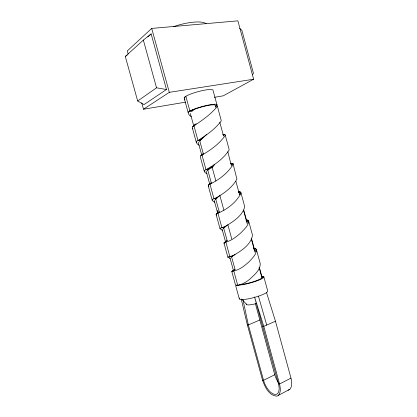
<?xml version="1.0" encoding="UTF-8"?>
<svg xmlns="http://www.w3.org/2000/svg" width="417" height="417" viewBox="0 0 417 417"><rect width="100%" height="100%" fill="white"/><g stroke="black" fill="none" stroke-linecap="round" stroke-linejoin="round"><path stroke-width="0.63" d="M231.399 165.794L227.823 151.705M222.652 134.571L225.133 134.78L225.086 135.661C218.946 144.386 209.787 150.678 200.598 155.864L200.337 156.985L204.294 171.397L205.096 172.57L206.921 173.8M215.532 106.215A14.944 2.174 -15.3 0 0 205.602 105.678A14.944 2.174 -15.3 0 0 188.15 112.616L184.423 99.058L184.585 97.552L185.852 96.291L189.886 111.005L191.747 111.636L193.467 109.77A13.073 1.903 -15.3 0 1 207.385 105.595A13.073 1.903 -15.3 0 1 215.188 105.365L215.698 107.242M215.459 106.314L217.252 105.85L217.153 106.543C210.47 114.863 201.364 120.873 192.607 126.768L192.399 128.082L196.371 142.551L197.231 143.912L199.107 145.325M196.371 142.551L196.605 141.332C205.581 135.78 214.713 129.651 221.125 121.118L221.198 120.331L217.252 105.85M200.165 139.158L199.779 140.92L203.287 153.696L202.021 155.103M204.294 171.397L204.58 170.365C213.978 165.559 223.168 159.08 229.042 150.172L229.063 149.203L225.133 134.78M214.708 202.162L212.936 201.109L212.185 200.129L208.245 185.773L208.557 184.84L209.959 184.121L211.273 182.808L207.781 170.084L208.219 168.531M222.464 230.413L220.04 228.74L216.115 214.447L216.48 213.707L217.929 213.16L219.227 211.8L215.751 199.128L216.246 197.778C224.278 193.201 232.431 187.374 236.929 179.107L232.988 163.594L231.002 163.167M212.185 200.129L212.524 199.29L216.246 197.778M230.184 258.55L227.87 257.242L223.96 243.007L224.372 242.449L225.868 242.079L227.15 240.677L223.689 228.057L224.237 226.905C231.951 222.605 242.934 215.761 244.701 206.592L240.807 192.289L239.9 191.742L238.201 191.596M206.514 134.482L199.779 140.92L197.939 140.341L193.921 125.689L196.193 123.614M220.04 228.74L220.431 228.094L224.237 226.905M261.256 276.163L263.82 276.742L263.711 277.388A14.762 2.294 -15.3 0 1 248.871 283.336A14.762 2.294 -15.3 0 1 235.407 284.681L231.774 271.451L233.775 270.883L235.042 269.434L231.591 256.867L232.191 255.918C240.129 251.962 251.399 244.57 252.478 235.115L248.595 220.869L247.641 220.145L246.499 220.004M241.208 298.953L247.354 324.838L262.528 380.106C264.79 386.726 268.856 395.629 276.799 396.15L278.509 395.28C281.173 392.147 280.36 387.674 279.536 384L263.773 326.355L254.563 297.013L278.431 383.744A13.417 6.391 64.5 0 1 274.355 394.326A13.417 6.391 64.5 0 1 263.549 380.335L248.339 324.926L243.002 299.912M278.509 395.28L289.841 389.322C292.541 386.246 291.806 381.779 290.983 378.12L275.475 321.22L266.531 292.588M200.598 155.864L203.287 153.696L201.953 154.968L205.962 169.557L207.781 170.084L212.17 167.42L214.312 164.637M193.472 126.726L195.265 124.464L192.607 126.768M215.891 180.988L212.17 167.42L214.703 164.225M252.243 74.836L253.473 73.402L241.881 30.363L239.619 28.346M202.99 137.36L199.779 140.92L200.676 140.06M227.87 257.242L228.308 256.778L232.191 255.918M207.781 170.084L211.07 166.852L212.17 167.42M209.975 184.079L211.273 182.808L208.557 184.84M230.565 163.282L232.988 163.594L232.988 164.652C227.677 173.258 219.024 179.826 209.959 184.121L213.947 198.654L215.751 199.128L216.647 198.252M214.322 97.323L223.257 95.821L253.63 79.24L237.893 20.85L151.699 28.424L127.315 50.879L128.186 54.017M125.298 56.467L143.354 40.095L151.142 33.933L166.472 89.525L143.985 104.604L137.678 101.008L125.298 56.467L127.268 55.044M147.811 36.941L151.142 33.933M238.342 191.81L240.807 192.289L240.859 193.535C236.074 202.48 227.255 209.381 217.929 213.16L221.901 227.635L223.689 228.057L224.617 227.218M223.345 135.452L224.325 134.602L223.262 134.941M215.751 199.128L219.118 196.219L219.78 195.182L223.893 210.204M246.093 220.218L248.595 220.869C248.777 225.79 244.044 229.277 241.078 232.655C236.59 236.559 231.774 240.64 225.868 242.079L229.824 256.497L231.591 256.867L232.514 256.095M231.409 164.856L232.988 163.594M223.689 228.057L227.135 225.467M239.269 194.65L240.859 193.535L238.68 192.492M137.678 101.008L156.542 87.805L166.472 89.525M216.48 213.707L219.227 211.8L216.115 214.447L216.689 215.146M141.775 102.952L143.516 109.228L169.312 92.329L253.63 79.24M231.591 256.867L235.12 254.594M224.372 242.449L227.15 240.677L223.96 243.007L224.492 243.554M232.238 271.081L235.042 269.434L231.774 271.451L232.264 271.853M290.983 378.12L279.536 384L278.431 383.744M288.09 390.208L289.841 389.322M255.298 303.3L274.756 374.732L263.549 380.335L262.528 380.106M191.492 110.719L193.467 109.77L189.886 111.005L188.599 112.173L188.416 113.586L189.328 115.144L191.257 116.739M275.475 321.22L263.773 326.355L262.705 326.256M259.786 320.011L248.339 324.926L247.354 324.838M261.381 276.294L263.82 276.742L267.667 290.878A14.746 2.653 -15.3 0 1 258.441 296.19L254.719 297.331A14.746 2.653 -15.3 0 1 239.556 298.046M239.295 298.833L235.668 285.629C240.859 285.072 245.738 282.617 249.762 279.202C254.146 275.001 260.547 270.206 260.218 263.528L256.351 249.335L255.35 248.433L253.625 248.167M143.516 109.228L185.617 102.149M238.216 191.924L239.9 191.742M246.494 220.15L247.641 220.145M261.803 276.315L262.965 276.367M253.588 248.282L255.35 248.433M254.125 248.621L256.351 249.335C256.815 254.453 252.113 258.295 249.043 261.798C244.623 265.707 239.765 269.851 233.775 270.883L237.716 285.238M261.928 276.779L263.711 277.388L261.939 277.805L259.093 267.365M246.452 221.015L248.699 222.297L247.104 223.387L243.528 210.267M253.943 249.251L256.502 250.945L254.907 252.009L251.347 238.946M241.912 299.265L246.556 304.4M208.245 185.773L208.854 186.623M192.399 128.082L192.862 128.848M184.423 99.058L184.919 99.929M258.441 296.19L266.729 325.057M151.699 28.424L169.312 92.329M143.354 40.095L156.542 87.805M227.838 224.601L231.784 238.998M217.366 210.486L217.882 212.368M190.298 113.382L193.743 125.924M198.216 142.228L201.833 155.4M206.128 171.048L209.735 184.184M214.197 200.436L217.799 213.561M222.089 229.183L225.691 242.308M229.809 257.31L233.583 271.055M216.986 104.881L213.035 90.369A14.96 2.554 -15.3 0 0 198.419 91.563A14.96 2.554 -15.3 0 0 184.158 98.084M219.795 122.275L223.554 136.051M235.855 181.181L239.452 194.364M243.731 210.059L246.984 221.99M251.602 238.941L254.855 250.867M259.478 267.818L262.043 277.237A12.917 2.007 -15.3 0 1 253.802 281.595A12.917 2.007 -15.3 0 1 239.222 284.665M173.707 26.61A26.307 7.355 -15.3 0 1 206.144 23.759M256.215 303.56A9.21 1.772 -15.3 0 1 251.613 304.598L249.642 304.853A9.21 1.772 -15.3 0 1 246.697 303.889M278.259 382.326A13.24 6.531 64.1 0 1 274.756 374.732"/></g></svg>
